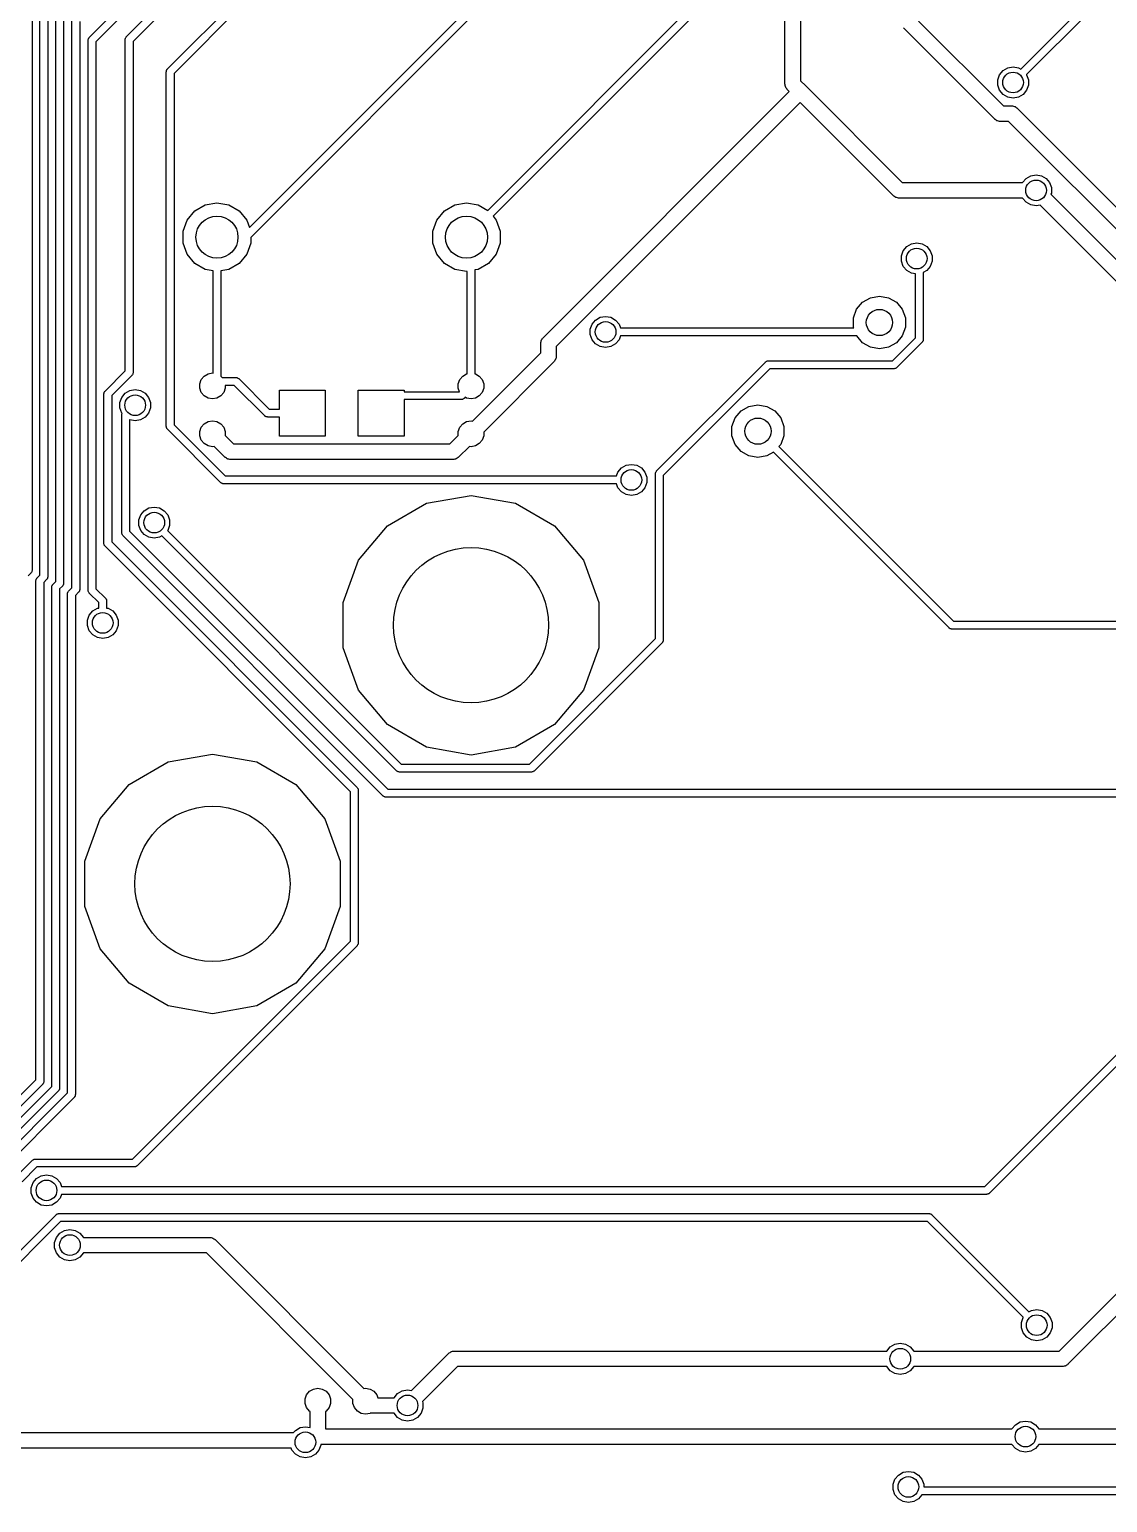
# Model space of a CAD drawing. Extents: x 0 to 100, y -163 to 0.
# Drawn here: x 43.96 to 64.81, y -114.46 to -85.99 of the extents above; entities that cross this region are included whole.
import ezdxf

# ---------------------------------------------------------------- set-up
doc = ezdxf.new("R2010")
doc.units = 0
doc.header["$MEASUREMENT"] = 0
doc.layers.add('BLACK', color=7, linetype='CONTINUOUS')

msp = doc.modelspace()

# ---------------------------------------------------------------- linework, layer by layer
at = {"layer": 'Black'}
for p, q in [((58.5727, -87.0396), (58.5727, -79.43)), ((58.8727, -79.3421), (58.8727, -86.9775)), ((48.2143, -89.8146), (57.5959, -80.4329)), ((57.726, -80.5184), (48.2399, -90.0045)), ((44.01, -83.8106), (44.01, -96.4388)), ((52.8226, -89.4826), (58.0406, -84.2646)), ((45.1168, -86.1393), (46.9409, -84.3153)), ((47.0486, -84.423), (45.2469, -86.2248)), ((58.1707, -84.3501), (52.9256, -89.5952)), ((45.8335, -86.1298), (47.2945, -84.6689)), ((47.4022, -84.7766), (45.9636, -86.2153)), ((44.1627, -96.5332), (44.1627, -85.0038)), ((44.3151, -85.0354), (44.3151, -96.5648)), ((44.4678, -96.6586), (44.4678, -85.4057)), ((46.6295, -86.748), (48.0016, -85.376)), ((44.6202, -85.4373), (44.6202, -96.6902)), ((48.1093, -85.4837), (46.7596, -86.8335)), ((63.1328, -86.754), (64.3677, -85.519)), ((64.4532, -85.6491), (63.2437, -86.8586)), ((44.7808, -96.7772), (44.7808, -85.7999)), ((44.9332, -85.8314), (44.9332, -96.8088)), ((62.6283, -87.7193), (60.8652, -85.9562)), ((61.157, -85.8237), (62.7965, -87.4632)), ((45.0945, -86.1932), (45.0951, -86.1899)), ((45.0945, -96.8265), (45.0945, -86.1932)), ((45.0948, -86.1866), (45.0974, -86.1769)), ((45.0951, -86.1899), (45.0948, -86.1866)), ((45.0974, -86.1769), (45.0991, -86.1671)), ((45.0991, -86.1671), (45.1008, -86.1642)), ((45.1008, -86.1642), (45.1016, -86.161)), ((45.1016, -86.161), (45.1074, -86.1528)), ((45.1074, -86.1528), (45.1123, -86.1442)), ((45.1123, -86.1442), (45.1149, -86.1421)), ((45.1149, -86.1421), (45.1168, -86.1393)), ((45.2469, -86.2248), (45.2469, -96.7949)), ((45.8112, -86.1837), (45.8118, -86.1804)), ((45.8112, -92.5865), (45.8112, -86.1837)), ((45.8115, -86.1771), (45.8141, -86.1674)), ((45.8118, -86.1804), (45.8115, -86.1771)), ((45.8141, -86.1674), (45.8158, -86.1576)), ((45.8158, -86.1576), (45.8175, -86.1547)), ((45.8175, -86.1547), (45.8183, -86.1515)), ((45.8183, -86.1515), (45.8241, -86.1433)), ((45.8241, -86.1433), (45.829, -86.1347)), ((45.829, -86.1347), (45.8316, -86.1326)), ((45.8316, -86.1326), (45.8335, -86.1298)), ((45.9636, -86.2153), (45.9636, -92.6181)), ((46.6072, -86.8019), (46.6078, -86.7986)), ((46.6072, -93.6591), (46.6072, -86.8019)), ((46.6075, -86.7953), (46.6101, -86.7856)), ((46.6078, -86.7986), (46.6075, -86.7953)), ((46.6101, -86.7856), (46.6118, -86.7758)), ((46.6118, -86.7758), (46.6135, -86.7729)), ((46.6135, -86.7729), (46.6143, -86.7697)), ((46.6143, -86.7697), (46.6201, -86.7615)), ((46.6201, -86.7615), (46.625, -86.7529)), ((46.625, -86.7529), (46.6276, -86.7508)), ((46.6276, -86.7508), (46.6295, -86.748)), ((46.7596, -86.8335), (46.7596, -93.6275)), ((62.7232, -86.8599), (62.7904, -86.7798)), ((62.7904, -86.7798), (62.881, -86.7275)), ((62.881, -86.7275), (62.984, -86.7094)), ((62.984, -86.7094), (63.087, -86.7275)), ((63.087, -86.7275), (63.1328, -86.754)), ((58.5738, -87.0461), (58.5727, -87.0396)), ((58.5733, -87.0527), (58.5738, -87.0461)), ((58.5783, -87.0716), (58.5733, -87.0527)), ((58.5817, -87.0909), (58.5783, -87.0716)), ((58.585, -87.0966), (58.5817, -87.0909)), ((58.5868, -87.103), (58.585, -87.0966)), ((58.598, -87.119), (58.5868, -87.103)), ((58.6078, -87.136), (58.598, -87.119)), ((58.8727, -86.9775), (58.9729, -87.0776)), ((58.9729, -87.0776), (60.8405, -88.9453)), ((62.6874, -86.9582), (62.7232, -86.8599)), ((62.6874, -87.0628), (62.6874, -86.9582)), ((62.7232, -87.1611), (62.6874, -87.0628)), ((63.2437, -86.8586), (63.2448, -86.8599)), ((63.2448, -86.8599), (63.2806, -86.9582)), ((63.2806, -87.0628), (63.2448, -87.1611)), ((63.2806, -86.9582), (63.2806, -87.0628)), ((53.8936, -91.9447), (58.6547, -87.1837)), ((58.8668, -87.3958), (54.1497, -92.1129)), ((58.6128, -87.1403), (58.6078, -87.136)), ((58.6166, -87.1457), (58.6128, -87.1403)), ((58.6547, -87.1837), (58.6166, -87.1457)), ((60.6723, -89.2014), (58.8668, -87.3958)), ((62.7904, -87.2412), (62.7232, -87.1611)), ((62.881, -87.2935), (62.7904, -87.2412)), ((62.984, -87.3116), (62.881, -87.2935)), ((63.087, -87.2935), (62.984, -87.3116)), ((63.1776, -87.2412), (63.087, -87.2935)), ((63.2448, -87.1611), (63.1776, -87.2412)), ((62.7965, -87.4632), (62.9587, -87.4632)), ((62.9587, -87.4632), (62.9652, -87.4643)), ((62.9652, -87.4643), (62.9718, -87.4638)), ((62.9718, -87.4638), (62.9907, -87.4688)), ((62.9907, -87.4688), (63.01, -87.4722)), ((63.01, -87.4722), (63.0157, -87.4755)), ((63.0157, -87.4755), (63.0221, -87.4773)), ((63.0221, -87.4773), (63.0381, -87.4885)), ((63.0381, -87.4885), (63.0551, -87.4983)), ((63.0551, -87.4983), (63.0594, -87.5033)), ((63.0594, -87.5033), (63.0648, -87.5071)), ((63.0648, -87.5071), (68.6137, -93.0561)), ((62.6337, -87.7231), (62.6283, -87.7193)), ((62.638, -87.7281), (62.6337, -87.7231)), ((62.655, -87.7379), (62.638, -87.7281)), ((62.671, -87.7491), (62.655, -87.7379)), ((62.6774, -87.7509), (62.671, -87.7491)), ((62.6831, -87.7542), (62.6774, -87.7509)), ((62.7024, -87.7576), (62.6831, -87.7542)), ((62.7213, -87.7626), (62.7024, -87.7576)), ((62.7279, -87.7621), (62.7213, -87.7626)), ((62.7344, -87.7632), (62.7279, -87.7621)), ((62.8966, -87.7632), (62.7344, -87.7632)), ((68.4455, -93.3122), (62.8966, -87.7632)), ((63.2357, -88.8646), (63.3263, -88.8123)), ((63.3263, -88.8123), (63.4293, -88.7942)), ((63.4293, -88.7942), (63.5323, -88.8123)), ((63.5323, -88.8123), (63.6229, -88.8646)), ((60.8405, -88.9453), (63.1683, -88.9453)), ((63.1683, -88.9453), (63.1685, -88.9447)), ((63.1685, -88.9447), (63.2357, -88.8646)), ((63.6229, -88.8646), (63.6901, -88.9447)), ((63.6901, -88.9447), (63.7259, -89.043)), ((63.7259, -89.043), (63.7259, -89.1476)), ((47.1609, -89.4922), (47.3603, -89.3771)), ((47.3603, -89.3771), (47.587, -89.3371)), ((47.587, -89.3371), (47.8137, -89.3771)), ((47.8137, -89.3771), (48.0131, -89.4922)), ((51.9869, -89.4922), (52.1863, -89.3771)), ((52.1863, -89.3771), (52.413, -89.3371)), ((52.413, -89.3371), (52.6397, -89.3771)), ((52.6397, -89.3771), (52.8226, -89.4826)), ((60.6777, -89.2052), (60.6723, -89.2014)), ((60.682, -89.2102), (60.6777, -89.2052)), ((60.699, -89.22), (60.682, -89.2102)), ((60.715, -89.2312), (60.699, -89.22)), ((60.7214, -89.233), (60.715, -89.2312)), ((60.7271, -89.2363), (60.7214, -89.233)), ((60.7464, -89.2397), (60.7271, -89.2363)), ((60.7653, -89.2447), (60.7464, -89.2397)), ((60.7719, -89.2442), (60.7653, -89.2447)), ((60.7784, -89.2453), (60.7719, -89.2442)), ((63.1683, -89.2453), (60.7784, -89.2453)), ((63.1685, -89.2459), (63.1683, -89.2453)), ((63.2357, -89.326), (63.1685, -89.2459)), ((63.3263, -89.3783), (63.2357, -89.326)), ((63.4293, -89.3964), (63.3263, -89.3783)), ((63.505, -89.3831), (63.4293, -89.3964)), ((68.2279, -94.1061), (63.505, -89.3831)), ((63.7259, -89.1476), (63.7173, -89.1712)), ((63.7173, -89.1712), (68.3961, -93.85)), ((46.9341, -89.8849), (47.0129, -89.6685)), ((47.0129, -89.6685), (47.1609, -89.4922)), ((48.0131, -89.4922), (48.1611, -89.6685)), ((48.1611, -89.6685), (48.2143, -89.8146)), ((51.7601, -89.8849), (51.8389, -89.6685)), ((51.8389, -89.6685), (51.9869, -89.4922)), ((52.9256, -89.5952), (52.9871, -89.6685)), ((52.9871, -89.6685), (53.0659, -89.8849)), ((46.9341, -90.1151), (46.9341, -89.8849)), ((51.7601, -90.1151), (51.7601, -89.8849)), ((53.0659, -89.8849), (53.0659, -90.1151)), ((47.0129, -90.3315), (46.9341, -90.1151)), ((48.2399, -90.1151), (48.1611, -90.3315)), ((48.2399, -90.0045), (48.2399, -90.1151)), ((51.8389, -90.3315), (51.7601, -90.1151)), ((53.0659, -90.1151), (52.9871, -90.3315)), ((60.859, -90.2632), (60.9262, -90.1831)), ((60.9262, -90.1831), (61.0168, -90.1308)), ((61.0168, -90.1308), (61.1198, -90.1127)), ((61.1198, -90.1127), (61.2228, -90.1308)), ((61.2228, -90.1308), (61.3134, -90.1831)), ((61.3134, -90.1831), (61.3806, -90.2632)), ((47.1609, -90.5078), (47.0129, -90.3315)), ((47.3603, -90.6229), (47.1609, -90.5078)), ((48.0131, -90.5078), (47.8137, -90.6229)), ((48.1611, -90.3315), (48.0131, -90.5078)), ((51.9869, -90.5078), (51.8389, -90.3315)), ((52.1863, -90.6229), (51.9869, -90.5078)), ((52.8391, -90.5078), (52.6397, -90.6229)), ((52.9871, -90.3315), (52.8391, -90.5078)), ((60.8232, -90.3615), (60.859, -90.2632)), ((60.8232, -90.4661), (60.8232, -90.3615)), ((60.859, -90.5644), (60.8232, -90.4661)), ((61.3806, -90.2632), (61.4164, -90.3615)), ((61.4164, -90.4661), (61.3806, -90.5644)), ((61.4164, -90.3615), (61.4164, -90.4661)), ((47.5108, -90.6495), (47.3603, -90.6229)), ((47.5108, -92.6275), (47.5108, -90.6495)), ((47.8137, -90.6229), (47.6632, -90.6495)), ((47.6632, -90.6495), (47.6632, -92.6871)), ((52.413, -90.6629), (52.1863, -90.6229)), ((52.4238, -90.661), (52.413, -90.6629)), ((52.4238, -92.639), (52.4238, -90.661)), ((52.6397, -90.6229), (52.5762, -90.6341)), ((52.5762, -90.6341), (52.5762, -92.639)), ((60.9262, -90.6445), (60.859, -90.5644)), ((61.0168, -90.6968), (60.9262, -90.6445)), ((61.0957, -90.7107), (61.0168, -90.6968)), ((61.0957, -91.9444), (61.0957, -90.7107)), ((61.3134, -90.6445), (61.2481, -90.6822)), ((61.2481, -90.6822), (61.2481, -91.976)), ((61.3806, -90.5644), (61.3134, -90.6445)), ((59.8978, -91.5614), (59.9584, -91.395)), ((59.9584, -91.395), (60.0722, -91.2594)), ((60.0722, -91.2594), (60.2256, -91.1708)), ((60.2256, -91.1708), (60.4, -91.1401)), ((60.4, -91.1401), (60.5744, -91.1708)), ((60.5744, -91.1708), (60.7278, -91.2594)), ((60.7278, -91.2594), (60.8416, -91.395)), ((60.8416, -91.395), (60.9022, -91.5614)), ((54.8069, -91.7796), (54.8427, -91.6813)), ((54.8427, -91.6813), (54.9099, -91.6012)), ((54.9099, -91.6012), (55.0005, -91.5489)), ((55.0005, -91.5489), (55.1035, -91.5308)), ((55.1035, -91.5308), (55.2065, -91.5489)), ((55.2065, -91.5489), (55.2971, -91.6012)), ((55.2971, -91.6012), (55.3643, -91.6813)), ((55.3643, -91.6813), (55.3914, -91.7557)), ((59.8978, -91.7385), (59.8978, -91.5614)), ((60.9022, -91.5614), (60.9022, -91.7385)), ((53.875, -91.9714), (53.8848, -91.9544)), ((53.8848, -91.9544), (53.8898, -91.9501)), ((53.8898, -91.9501), (53.8936, -91.9447)), ((54.8069, -91.8842), (54.8069, -91.7796)), ((54.8427, -91.9825), (54.8069, -91.8842)), ((55.3914, -91.9081), (55.3643, -91.9825)), ((55.3914, -91.7557), (59.904, -91.7557)), ((59.961, -91.9081), (55.3914, -91.9081)), ((59.904, -91.7557), (59.8978, -91.7385)), ((60.0722, -92.0406), (59.961, -91.9081)), ((60.6493, -92.3908), (61.0957, -91.9444)), ((60.8416, -91.905), (60.7278, -92.0406)), ((60.9022, -91.7385), (60.8416, -91.905)), ((52.5321, -93.5558), (53.8497, -92.2382)), ((53.8497, -92.0508), (53.8508, -92.0443)), ((53.8497, -92.2382), (53.8497, -92.0508)), ((53.8503, -92.0377), (53.8553, -92.0188)), ((53.8508, -92.0443), (53.8503, -92.0377)), ((53.8553, -92.0188), (53.8587, -91.9995)), ((53.8587, -91.9995), (53.862, -91.9938)), ((53.862, -91.9938), (53.8638, -91.9874)), ((53.8638, -91.9874), (53.875, -91.9714)), ((54.1497, -92.1129), (54.1497, -92.3003)), ((54.9099, -92.0626), (54.8427, -91.9825)), ((55.0005, -92.1149), (54.9099, -92.0626)), ((55.1035, -92.133), (55.0005, -92.1149)), ((55.2065, -92.1149), (55.1035, -92.133)), ((55.2971, -92.0626), (55.2065, -92.1149)), ((55.3643, -91.9825), (55.2971, -92.0626)), ((60.2256, -92.1292), (60.0722, -92.0406)), ((60.4, -92.1599), (60.2256, -92.1292)), ((60.5744, -92.1292), (60.4, -92.1599)), ((60.7278, -92.0406), (60.5744, -92.1292)), ((61.2258, -92.0299), (60.7348, -92.5209)), ((61.2277, -92.0271), (61.2258, -92.0299)), ((61.2303, -92.025), (61.2277, -92.0271)), ((61.2353, -92.0164), (61.2303, -92.025)), ((61.241, -92.0082), (61.2353, -92.0164)), ((61.2418, -92.005), (61.241, -92.0082)), ((61.2435, -92.0021), (61.2418, -92.005)), ((61.2452, -91.9923), (61.2435, -92.0021)), ((61.2478, -91.9826), (61.2452, -91.9923)), ((61.2481, -91.976), (61.2475, -91.9793)), ((61.2475, -91.9793), (61.2478, -91.9826)), ((54.1058, -92.4064), (52.7461, -93.7661)), ((54.1096, -92.401), (54.1058, -92.4064)), ((54.1146, -92.3967), (54.1096, -92.401)), ((54.1244, -92.3797), (54.1146, -92.3967)), ((54.1356, -92.3637), (54.1244, -92.3797)), ((54.1374, -92.3573), (54.1356, -92.3637)), ((54.1407, -92.3516), (54.1374, -92.3573)), ((54.1441, -92.3323), (54.1407, -92.3516)), ((54.1491, -92.3134), (54.1441, -92.3323)), ((54.1497, -92.3003), (54.1486, -92.3068)), ((54.1486, -92.3068), (54.1491, -92.3134)), ((56.0896, -94.5188), (58.1953, -92.4131)), ((58.1953, -92.4131), (58.1981, -92.4112)), ((58.1981, -92.4112), (58.2002, -92.4086)), ((58.2002, -92.4086), (58.2088, -92.4036)), ((58.2088, -92.4036), (58.217, -92.3979)), ((58.217, -92.3979), (58.2202, -92.3971)), ((58.2202, -92.3971), (58.2231, -92.3954)), ((58.2231, -92.3954), (58.2329, -92.3937)), ((58.2329, -92.3937), (58.2426, -92.3911)), ((58.2426, -92.3911), (58.2459, -92.3914)), ((58.2459, -92.3914), (58.2492, -92.3908)), ((58.2492, -92.3908), (60.6493, -92.3908)), ((60.707, -92.5386), (60.6972, -92.5403)), ((60.7099, -92.5369), (60.707, -92.5386)), ((60.7131, -92.5361), (60.7099, -92.5369)), ((60.7213, -92.5303), (60.7131, -92.5361)), ((60.7299, -92.5254), (60.7213, -92.5303)), ((60.732, -92.5228), (60.7299, -92.5254)), ((60.7348, -92.5209), (60.732, -92.5228)), ((45.4219, -92.9758), (45.8112, -92.5865)), ((45.9413, -92.672), (45.552, -93.0613)), ((45.9432, -92.6692), (45.9413, -92.672)), ((45.9458, -92.6671), (45.9432, -92.6692)), ((45.9507, -92.6585), (45.9458, -92.6671)), ((45.9565, -92.6503), (45.9507, -92.6585)), ((45.9573, -92.6471), (45.9565, -92.6503)), ((45.959, -92.6442), (45.9573, -92.6471)), ((45.9607, -92.6344), (45.959, -92.6442)), ((45.9633, -92.6247), (45.9607, -92.6344)), ((45.9636, -92.6181), (45.963, -92.6214)), ((45.963, -92.6214), (45.9633, -92.6247)), ((47.2539, -92.832), (47.2836, -92.7505)), ((47.2836, -92.7505), (47.3394, -92.684)), ((47.3394, -92.684), (47.4145, -92.6406)), ((47.4145, -92.6406), (47.5, -92.6255)), ((47.5, -92.6255), (47.5108, -92.6275)), ((47.6632, -92.6871), (47.6843, -92.7122)), ((47.6843, -92.7122), (47.953, -92.7122)), ((47.953, -92.7122), (47.9563, -92.7128)), ((47.9563, -92.7128), (47.9596, -92.7125)), ((47.9596, -92.7125), (47.9693, -92.7151)), ((47.9693, -92.7151), (47.9791, -92.7168)), ((47.9791, -92.7168), (47.982, -92.7185)), ((47.982, -92.7185), (47.9852, -92.7193)), ((47.9852, -92.7193), (47.9934, -92.7251)), ((47.9934, -92.7251), (48.002, -92.73)), ((48.002, -92.73), (48.0041, -92.7326)), ((48.0041, -92.7326), (48.0069, -92.7345)), ((48.0069, -92.7345), (48.5962, -93.3238)), ((52.2539, -92.832), (52.2836, -92.7505)), ((52.2836, -92.7505), (52.3394, -92.684)), ((52.3394, -92.684), (52.4145, -92.6406)), ((52.4145, -92.6406), (52.4238, -92.639)), ((52.5762, -92.639), (52.5855, -92.6406)), ((52.5855, -92.6406), (52.6606, -92.684)), ((52.6606, -92.684), (52.7164, -92.7505)), ((52.7164, -92.7505), (52.7461, -92.832)), ((58.2808, -92.5432), (56.2197, -94.6043)), ((60.6809, -92.5432), (58.2808, -92.5432)), ((60.6842, -92.5426), (60.6809, -92.5432)), ((60.6875, -92.5429), (60.6842, -92.5426)), ((60.6972, -92.5403), (60.6875, -92.5429)), ((45.3996, -93.0297), (45.4002, -93.0264)), ((45.3996, -95.9218), (45.3996, -93.0297)), ((45.3999, -93.0231), (45.4025, -93.0134)), ((45.4002, -93.0264), (45.3999, -93.0231)), ((45.4025, -93.0134), (45.4042, -93.0036)), ((45.4042, -93.0036), (45.4059, -93.0007)), ((45.4059, -93.0007), (45.4067, -92.9975)), ((45.4067, -92.9975), (45.4125, -92.9893)), ((45.4125, -92.9893), (45.4174, -92.9807)), ((45.4174, -92.9807), (45.42, -92.9786)), ((45.42, -92.9786), (45.4219, -92.9758)), ((45.552, -93.0613), (45.552, -95.8902)), ((45.7081, -93.1965), (45.7439, -93.0982)), ((45.7439, -93.0982), (45.8111, -93.0181)), ((45.8111, -93.0181), (45.9017, -92.9658)), ((45.9017, -92.9658), (46.0047, -92.9477)), ((46.0047, -92.9477), (46.1077, -92.9658)), ((46.1077, -92.9658), (46.1983, -93.0181)), ((46.1983, -93.0181), (46.2655, -93.0982)), ((46.2655, -93.0982), (46.3013, -93.1965)), ((47.2539, -92.9188), (47.2539, -92.832)), ((47.2836, -93.0004), (47.2539, -92.9188)), ((47.3394, -93.0668), (47.2836, -93.0004)), ((47.4145, -93.1102), (47.3394, -93.0668)), ((47.6606, -93.0668), (47.5855, -93.1102)), ((47.7164, -93.0004), (47.6606, -93.0668)), ((47.7461, -92.9188), (47.7164, -93.0004)), ((47.9214, -92.8646), (47.7461, -92.8646)), ((47.7461, -92.8646), (47.7461, -92.9188)), ((48.5107, -93.4539), (47.9214, -92.8646)), ((48.7935, -93.3238), (48.7935, -92.9555)), ((48.7935, -92.9555), (49.6825, -92.9555)), ((49.6825, -92.9555), (49.6825, -93.8445)), ((50.3175, -93.8445), (50.3175, -92.9555)), ((50.3175, -92.9555), (51.2065, -92.9555)), ((51.2065, -92.9555), (51.2065, -92.9871)), ((51.2065, -92.9871), (52.2788, -92.9871)), ((52.2539, -92.9188), (52.2539, -92.832)), ((52.2788, -92.9871), (52.2539, -92.9188)), ((52.3882, -93.095), (52.366, -93.1172)), ((52.4145, -93.1102), (52.3882, -93.095)), ((52.6606, -93.0668), (52.5855, -93.1102)), ((52.7164, -93.0004), (52.6606, -93.0668)), ((52.7461, -92.9188), (52.7164, -93.0004)), ((52.7461, -92.832), (52.7461, -92.9188)), ((45.7081, -93.3011), (45.7081, -93.1965)), ((45.7439, -93.3994), (45.7081, -93.3011)), ((46.3013, -93.3011), (46.2655, -93.3994)), ((46.3013, -93.1965), (46.3013, -93.3011)), ((47.5, -93.1253), (47.4145, -93.1102)), ((47.5855, -93.1102), (47.5, -93.1253)), ((48.5962, -93.3238), (48.7935, -93.3238)), ((52.3121, -93.1395), (51.2065, -93.1395)), ((51.2065, -93.1395), (51.2065, -93.8445)), ((52.3154, -93.1389), (52.3121, -93.1395)), ((52.3187, -93.1392), (52.3154, -93.1389)), ((52.3284, -93.1366), (52.3187, -93.1392)), ((52.3382, -93.1349), (52.3284, -93.1366)), ((52.3411, -93.1332), (52.3382, -93.1349)), ((52.3443, -93.1324), (52.3411, -93.1332)), ((52.3525, -93.1266), (52.3443, -93.1324)), ((52.3611, -93.1217), (52.3525, -93.1266)), ((52.3632, -93.1191), (52.3611, -93.1217)), ((52.366, -93.1172), (52.3632, -93.1191)), ((52.5, -93.1253), (52.4145, -93.1102)), ((52.5855, -93.1102), (52.5, -93.1253)), ((57.6084, -93.495), (57.7222, -93.3594)), ((57.7222, -93.3594), (57.8756, -93.2708)), ((57.8756, -93.2708), (58.05, -93.2401)), ((58.05, -93.2401), (58.2244, -93.2708)), ((58.2244, -93.2708), (58.3778, -93.3594)), ((58.3778, -93.3594), (58.4916, -93.495)), ((45.7502, -93.4068), (45.7439, -93.3994)), ((45.7458, -93.4315), (45.7464, -93.4282)), ((45.7458, -95.7145), (45.7458, -93.4315)), ((45.7461, -93.4249), (45.7487, -93.4152)), ((45.7464, -93.4282), (45.7461, -93.4249)), ((45.7487, -93.4152), (45.7502, -93.4068)), ((45.9017, -93.5318), (45.8982, -93.5298)), ((45.8982, -93.5298), (45.8982, -95.6829)), ((46.0047, -93.5499), (45.9017, -93.5318)), ((46.1077, -93.5318), (46.0047, -93.5499)), ((46.1983, -93.4795), (46.1077, -93.5318)), ((46.2655, -93.3994), (46.1983, -93.4795)), ((46.6078, -93.6624), (46.6072, -93.6591)), ((46.6075, -93.6657), (46.6078, -93.6624)), ((46.6101, -93.6754), (46.6075, -93.6657)), ((46.6118, -93.6852), (46.6101, -93.6754)), ((46.7596, -93.6275), (47.7484, -94.6163)), ((47.2539, -93.7566), (47.2836, -93.675)), ((47.2836, -93.675), (47.3394, -93.6086)), ((47.3394, -93.6086), (47.4145, -93.5652)), ((47.4145, -93.5652), (47.5, -93.5501)), ((47.5, -93.5501), (47.5855, -93.5652)), ((47.5855, -93.5652), (47.6606, -93.6086)), ((47.6606, -93.6086), (47.7164, -93.675)), ((47.7164, -93.675), (47.7461, -93.7566)), ((48.5135, -93.4558), (48.5107, -93.4539)), ((48.5156, -93.4584), (48.5135, -93.4558)), ((48.5242, -93.4633), (48.5156, -93.4584)), ((48.5324, -93.4691), (48.5242, -93.4633)), ((48.5356, -93.4699), (48.5324, -93.4691)), ((48.5385, -93.4716), (48.5356, -93.4699)), ((48.5483, -93.4733), (48.5385, -93.4716)), ((48.558, -93.4759), (48.5483, -93.4733)), ((48.5613, -93.4756), (48.558, -93.4759)), ((48.5646, -93.4762), (48.5613, -93.4756)), ((48.7935, -93.4762), (48.5646, -93.4762)), ((48.7935, -93.8445), (48.7935, -93.4762)), ((52.2539, -93.7566), (52.2836, -93.675)), ((52.2836, -93.675), (52.3394, -93.6086)), ((52.3394, -93.6086), (52.4145, -93.5652)), ((52.4145, -93.5652), (52.5, -93.5501)), ((52.5, -93.5501), (52.5321, -93.5558)), ((57.5478, -93.6615), (57.6084, -93.495)), ((57.5478, -93.8385), (57.5478, -93.6615)), ((58.4916, -93.495), (58.5522, -93.6615)), ((58.5522, -93.6615), (58.5522, -93.8385)), ((46.6135, -93.6881), (46.6118, -93.6852)), ((46.6143, -93.6913), (46.6135, -93.6881)), ((46.6201, -93.6995), (46.6143, -93.6913)), ((46.625, -93.7081), (46.6201, -93.6995)), ((46.6276, -93.7102), (46.625, -93.7081)), ((46.6295, -93.713), (46.6276, -93.7102)), ((47.6629, -94.7464), (46.6295, -93.713)), ((47.2539, -93.8434), (47.2539, -93.7566)), ((47.2836, -93.9249), (47.2539, -93.8434)), ((47.3394, -93.9914), (47.2836, -93.9249)), ((47.7461, -93.7566), (47.7461, -93.8339)), ((47.7461, -93.8339), (47.9094, -93.9973)), ((49.6825, -93.8445), (48.7935, -93.8445)), ((51.2065, -93.8445), (50.3175, -93.8445)), ((52.0906, -93.9973), (52.2539, -93.8339)), ((52.2539, -93.8339), (52.2539, -93.7566)), ((52.7164, -93.9249), (52.6606, -93.9914)), ((52.7461, -93.8434), (52.7164, -93.9249)), ((52.7461, -93.7661), (52.7461, -93.8434)), ((57.6084, -94.005), (57.5478, -93.8385)), ((58.5522, -93.8385), (58.4916, -94.005)), ((47.4145, -94.0348), (47.3394, -93.9914)), ((47.5, -94.0499), (47.4145, -94.0348)), ((47.5321, -94.0442), (47.5, -94.0499)), ((47.7412, -94.2534), (47.5321, -94.0442)), ((47.9094, -93.9973), (52.0906, -93.9973)), ((52.4679, -94.0442), (52.2588, -94.2534)), ((52.5, -94.0499), (52.4679, -94.0442)), ((52.5855, -94.0348), (52.5, -94.0499)), ((52.6606, -93.9914), (52.5855, -94.0348)), ((57.7222, -94.1406), (57.6084, -94.005)), ((57.8756, -94.2292), (57.7222, -94.1406)), ((58.05, -94.2599), (57.8756, -94.2292)), ((58.2244, -94.2292), (58.05, -94.2599)), ((58.3493, -94.1571), (58.2244, -94.2292)), ((61.7461, -97.5539), (58.3493, -94.1571)), ((58.4916, -94.005), (58.4556, -94.0479)), ((58.4556, -94.0479), (61.8316, -97.4238)), ((47.7466, -94.2572), (47.7412, -94.2534)), ((47.7509, -94.2622), (47.7466, -94.2572)), ((47.7679, -94.272), (47.7509, -94.2622)), ((47.7839, -94.2832), (47.7679, -94.272)), ((47.7903, -94.285), (47.7839, -94.2832)), ((47.796, -94.2883), (47.7903, -94.285)), ((47.8153, -94.2917), (47.796, -94.2883)), ((47.8342, -94.2967), (47.8153, -94.2917)), ((47.8408, -94.2962), (47.8342, -94.2967)), ((47.8473, -94.2973), (47.8408, -94.2962)), ((52.1527, -94.2973), (47.8473, -94.2973)), ((52.1592, -94.2962), (52.1527, -94.2973)), ((52.1658, -94.2967), (52.1592, -94.2962)), ((52.1847, -94.2917), (52.1658, -94.2967)), ((52.204, -94.2883), (52.1847, -94.2917)), ((52.2097, -94.285), (52.204, -94.2883)), ((52.2161, -94.2832), (52.2097, -94.285)), ((52.2321, -94.272), (52.2161, -94.2832)), ((52.2491, -94.2622), (52.2321, -94.272)), ((52.2534, -94.2572), (52.2491, -94.2622)), ((52.2588, -94.2534), (52.2534, -94.2572)), ((55.3405, -94.5419), (55.4077, -94.4618)), ((55.4077, -94.4618), (55.4983, -94.4095)), ((55.4983, -94.4095), (55.6013, -94.3914)), ((55.6013, -94.3914), (55.7043, -94.4095)), ((55.7043, -94.4095), (55.7949, -94.4618)), ((55.7949, -94.4618), (55.8621, -94.5419)), ((56.0744, -94.5405), (56.0802, -94.5323)), ((56.0802, -94.5323), (56.0851, -94.5237)), ((56.0851, -94.5237), (56.0877, -94.5216)), ((56.0877, -94.5216), (56.0896, -94.5188)), ((47.6657, -94.7483), (47.6629, -94.7464)), ((47.6678, -94.7509), (47.6657, -94.7483)), ((47.6764, -94.7558), (47.6678, -94.7509)), ((47.6846, -94.7616), (47.6764, -94.7558)), ((47.6878, -94.7624), (47.6846, -94.7616)), ((47.6907, -94.7641), (47.6878, -94.7624)), ((47.7005, -94.7658), (47.6907, -94.7641)), ((47.7102, -94.7684), (47.7005, -94.7658)), ((47.7135, -94.7681), (47.7102, -94.7684)), ((47.7168, -94.7687), (47.7135, -94.7681)), ((55.3134, -94.7687), (47.7168, -94.7687)), ((47.7484, -94.6163), (55.3134, -94.6163)), ((55.3134, -94.6163), (55.3405, -94.5419)), ((55.3405, -94.8431), (55.3134, -94.7687)), ((55.8621, -94.5419), (55.8979, -94.6402)), ((55.8979, -94.7448), (55.8621, -94.8431)), ((55.8979, -94.6402), (55.8979, -94.7448)), ((56.0673, -94.5727), (56.0679, -94.5694)), ((56.0673, -97.7547), (56.0673, -94.5727)), ((56.0676, -94.5661), (56.0702, -94.5564)), ((56.0679, -94.5694), (56.0676, -94.5661)), ((56.0702, -94.5564), (56.0719, -94.5466)), ((56.0719, -94.5466), (56.0736, -94.5437)), ((56.0736, -94.5437), (56.0744, -94.5405)), ((56.2197, -94.6043), (56.2197, -97.7863)), ((51.6417, -95.1418), (52.5, -94.9904)), ((52.5, -94.9904), (53.3583, -95.1418)), ((55.4077, -94.9232), (55.3405, -94.8431)), ((55.4983, -94.9755), (55.4077, -94.9232)), ((55.6013, -94.9936), (55.4983, -94.9755)), ((55.7043, -94.9755), (55.6013, -94.9936)), ((55.7949, -94.9232), (55.7043, -94.9755)), ((55.8621, -94.8431), (55.7949, -94.9232)), ((46.0768, -95.4656), (46.1126, -95.3673)), ((46.1126, -95.3673), (46.1798, -95.2872)), ((46.1798, -95.2872), (46.2704, -95.2349)), ((46.2704, -95.2349), (46.3734, -95.2168)), ((46.3734, -95.2168), (46.4764, -95.2349)), ((46.4764, -95.2349), (46.567, -95.2872)), ((46.567, -95.2872), (46.6342, -95.3673)), ((46.6342, -95.3673), (46.67, -95.4656)), ((50.8869, -95.5776), (51.6417, -95.1418)), ((53.3583, -95.1418), (54.1131, -95.5776)), ((46.0768, -95.5702), (46.0768, -95.4656)), ((46.1126, -95.6685), (46.0768, -95.5702)), ((46.1798, -95.7486), (46.1126, -95.6685)), ((46.6342, -95.6685), (46.6331, -95.6698)), ((46.6331, -95.6698), (51.1522, -100.189)), ((46.67, -95.5702), (46.6342, -95.6685)), ((46.67, -95.4656), (46.67, -95.5702)), ((50.3267, -96.2452), (50.8869, -95.5776)), ((54.1131, -95.5776), (54.6733, -96.2452)), ((45.4002, -95.9251), (45.3996, -95.9218)), ((45.3999, -95.9284), (45.4002, -95.9251)), ((45.4025, -95.9381), (45.3999, -95.9284)), ((45.4042, -95.9479), (45.4025, -95.9381)), ((45.4059, -95.9508), (45.4042, -95.9479)), ((45.4067, -95.954), (45.4059, -95.9508)), ((45.4125, -95.9622), (45.4067, -95.954)), ((45.552, -95.8902), (50.2968, -100.635)), ((45.7464, -95.7178), (45.7458, -95.7145)), ((45.7461, -95.7211), (45.7464, -95.7178)), ((45.7487, -95.7308), (45.7461, -95.7211)), ((45.7504, -95.7406), (45.7487, -95.7308)), ((45.7521, -95.7435), (45.7504, -95.7406)), ((45.7529, -95.7467), (45.7521, -95.7435)), ((45.7587, -95.7549), (45.7529, -95.7467)), ((45.7636, -95.7635), (45.7587, -95.7549)), ((45.7662, -95.7656), (45.7636, -95.7635)), ((45.7681, -95.7684), (45.7662, -95.7656)), ((50.8029, -100.803), (45.7681, -95.7684)), ((45.8982, -95.6829), (50.8884, -100.673)), ((46.2704, -95.8009), (46.1798, -95.7486)), ((46.3734, -95.819), (46.2704, -95.8009)), ((46.4764, -95.8009), (46.3734, -95.819)), ((46.5222, -95.7744), (46.4764, -95.8009)), ((51.0667, -100.319), (46.5222, -95.7744)), ((45.4174, -95.9708), (45.4125, -95.9622)), ((45.42, -95.9729), (45.4174, -95.9708)), ((45.4219, -95.9757), (45.42, -95.9729)), ((50.1667, -100.72), (45.4219, -95.9757)), ((43.9877, -96.4927), (43.9332, -96.5472)), ((43.9896, -96.4899), (43.9877, -96.4927)), ((43.9922, -96.4878), (43.9896, -96.4899)), ((43.9971, -96.4792), (43.9922, -96.4878)), ((44.0029, -96.471), (43.9971, -96.4792)), ((44.0037, -96.4678), (44.0029, -96.471)), ((44.0054, -96.4649), (44.0037, -96.4678)), ((44.0071, -96.4551), (44.0054, -96.4649)), ((44.0097, -96.4454), (44.0071, -96.4551)), ((44.01, -96.4388), (44.0094, -96.4421)), ((44.0094, -96.4421), (44.0097, -96.4454)), ((50.0286, -97.0642), (50.3267, -96.2452)), ((54.6733, -96.2452), (54.9714, -97.0642)), ((44.0856, -96.6419), (44.0862, -96.6386)), ((44.0856, -106.287), (44.0856, -96.6419)), ((44.0859, -96.6352), (44.0884, -96.6256)), ((44.0862, -96.6386), (44.0859, -96.6352)), ((44.0884, -96.6256), (44.0902, -96.6158)), ((44.0902, -96.6158), (44.0918, -96.6129)), ((44.0918, -96.6129), (44.0927, -96.6097)), ((44.0927, -96.6097), (44.0984, -96.6015)), ((44.0984, -96.6015), (44.1034, -96.5929)), ((44.1034, -96.5929), (44.106, -96.5908)), ((44.106, -96.5908), (44.1079, -96.588)), ((44.1079, -96.588), (44.1627, -96.5332)), ((44.2928, -96.6186), (44.238, -96.6735)), ((44.238, -96.6735), (44.238, -106.319)), ((44.2947, -96.6159), (44.2928, -96.6186)), ((44.2973, -96.6137), (44.2947, -96.6159)), ((44.3023, -96.6051), (44.2973, -96.6137)), ((44.308, -96.597), (44.3023, -96.6051)), ((44.3088, -96.5937), (44.308, -96.597)), ((44.3105, -96.5908), (44.3088, -96.5937)), ((44.3122, -96.581), (44.3105, -96.5908)), ((44.3148, -96.5714), (44.3122, -96.581)), ((44.3151, -96.5648), (44.3145, -96.5681)), ((44.3145, -96.5681), (44.3148, -96.5714)), ((44.3904, -96.7676), (44.391, -96.7643)), ((44.3904, -106.416), (44.3904, -96.7676)), ((44.3907, -96.761), (44.3933, -96.7514)), ((44.391, -96.7643), (44.3907, -96.761)), ((44.3933, -96.7514), (44.395, -96.7415)), ((44.395, -96.7415), (44.3967, -96.7386)), ((44.3967, -96.7386), (44.3975, -96.7354)), ((44.3975, -96.7354), (44.4032, -96.7272)), ((44.4032, -96.7272), (44.4082, -96.7186)), ((44.4082, -96.7186), (44.4108, -96.7165)), ((44.4108, -96.7165), (44.4127, -96.7137)), ((44.4127, -96.7137), (44.4678, -96.6586)), ((44.5979, -96.7441), (44.5428, -96.7992)), ((44.5428, -96.7992), (44.5428, -106.447)), ((44.5998, -96.7413), (44.5979, -96.7441)), ((44.6024, -96.7392), (44.5998, -96.7413)), ((44.6073, -96.7306), (44.6024, -96.7392)), ((44.6131, -96.7224), (44.6073, -96.7306)), ((44.6139, -96.7192), (44.6131, -96.7224)), ((44.6156, -96.7163), (44.6139, -96.7192)), ((44.6173, -96.7065), (44.6156, -96.7163)), ((44.6199, -96.6968), (44.6173, -96.7065)), ((44.6202, -96.6902), (44.6196, -96.6935)), ((44.6196, -96.6935), (44.6199, -96.6968)), ((44.7175, -96.8405), (44.7808, -96.7772)), ((44.9332, -96.8088), (44.9326, -96.8121)), ((45.2469, -96.7949), (45.4301, -96.9782)), ((44.6952, -96.8944), (44.6958, -96.8911)), ((44.6952, -106.542), (44.6952, -96.8944)), ((44.6955, -96.8878), (44.6981, -96.8781)), ((44.6958, -96.8911), (44.6955, -96.8878)), ((44.6981, -96.8781), (44.6998, -96.8683)), ((44.6998, -96.8683), (44.7015, -96.8654)), ((44.7015, -96.8654), (44.7023, -96.8622)), ((44.7023, -96.8622), (44.7081, -96.854)), ((44.7081, -96.854), (44.713, -96.8454)), ((44.713, -96.8454), (44.7156, -96.8433)), ((44.7156, -96.8433), (44.7175, -96.8405)), ((44.9109, -96.8627), (44.8476, -96.926)), ((44.8476, -96.926), (44.8476, -106.574)), ((44.9128, -96.8599), (44.9109, -96.8627)), ((44.9154, -96.8577), (44.9128, -96.8599)), ((44.9204, -96.8491), (44.9154, -96.8577)), ((44.9261, -96.841), (44.9204, -96.8491)), ((44.927, -96.8377), (44.9261, -96.841)), ((44.9286, -96.8348), (44.927, -96.8377)), ((44.9304, -96.825), (44.9286, -96.8348)), ((44.9329, -96.8154), (44.9304, -96.825)), ((44.9326, -96.8121), (44.9329, -96.8154)), ((45.0951, -96.8298), (45.0945, -96.8265)), ((45.0948, -96.8331), (45.0951, -96.8298)), ((45.0974, -96.8427), (45.0948, -96.8331)), ((45.0991, -96.8525), (45.0974, -96.8427)), ((45.1008, -96.8554), (45.0991, -96.8525)), ((45.1016, -96.8587), (45.1008, -96.8554)), ((45.1074, -96.8668), (45.1016, -96.8587)), ((45.1123, -96.8755), (45.1074, -96.8668)), ((45.1149, -96.8776), (45.1123, -96.8755)), ((45.1168, -96.8804), (45.1149, -96.8776)), ((45.3001, -97.0636), (45.1168, -96.8804)), ((45.3001, -97.1686), (45.3001, -97.0636)), ((45.4301, -96.9782), (45.4321, -96.9809)), ((45.4321, -96.9809), (45.4346, -96.9831)), ((45.4346, -96.9831), (45.4396, -96.9917)), ((45.4396, -96.9917), (45.4453, -96.9998)), ((45.4453, -96.9998), (45.4462, -97.0031)), ((45.4462, -97.0031), (45.4479, -97.006)), ((45.4479, -97.006), (45.4496, -97.0158)), ((45.4496, -97.0158), (45.4522, -97.0254)), ((45.4522, -97.0254), (45.4519, -97.0287)), ((45.4519, -97.0287), (45.4525, -97.032)), ((45.4525, -97.032), (45.4525, -97.1686)), ((50.0286, -97.9358), (50.0286, -97.0642)), ((54.9714, -97.0642), (54.9714, -97.9358)), ((45.0797, -97.404), (45.1155, -97.3057)), ((45.1155, -97.3057), (45.1827, -97.2256)), ((45.1827, -97.2256), (45.2733, -97.1733)), ((45.2733, -97.1733), (45.3001, -97.1686)), ((45.4525, -97.1686), (45.4793, -97.1733)), ((45.4793, -97.1733), (45.5698, -97.2256)), ((45.5698, -97.2256), (45.6371, -97.3057)), ((45.6371, -97.3057), (45.6728, -97.404)), ((45.0797, -97.5086), (45.0797, -97.404)), ((45.1155, -97.6069), (45.0797, -97.5086)), ((45.1827, -97.687), (45.1155, -97.6069)), ((45.6371, -97.6069), (45.5698, -97.687)), ((45.6728, -97.5086), (45.6371, -97.6069)), ((45.6728, -97.404), (45.6728, -97.5086)), ((61.7489, -97.5558), (61.7461, -97.5539)), ((61.751, -97.5584), (61.7489, -97.5558)), ((61.7596, -97.5633), (61.751, -97.5584)), ((61.7678, -97.5691), (61.7596, -97.5633)), ((61.771, -97.5699), (61.7678, -97.5691)), ((61.7739, -97.5716), (61.771, -97.5699)), ((61.7837, -97.5733), (61.7739, -97.5716)), ((61.7934, -97.5759), (61.7837, -97.5733)), ((61.7967, -97.5756), (61.7934, -97.5759)), ((61.8, -97.5762), (61.7967, -97.5756)), ((68.0382, -97.5762), (61.8, -97.5762)), ((61.8316, -97.4238), (68.0382, -97.4238)), ((45.2733, -97.7393), (45.1827, -97.687)), ((45.3763, -97.7574), (45.2733, -97.7393)), ((45.4793, -97.7393), (45.3763, -97.7574)), ((45.5698, -97.687), (45.4793, -97.7393)), ((50.3267, -98.7548), (50.0286, -97.9358)), ((53.6331, -100.189), (56.0673, -97.7547)), ((56.1974, -97.8402), (53.7186, -100.319)), ((54.9714, -97.9358), (54.6733, -98.7548)), ((56.1993, -97.8374), (56.1974, -97.8402)), ((56.2019, -97.8353), (56.1993, -97.8374)), ((56.2069, -97.8267), (56.2019, -97.8353)), ((56.2126, -97.8185), (56.2069, -97.8267)), ((56.2134, -97.8153), (56.2126, -97.8185)), ((56.2151, -97.8124), (56.2134, -97.8153)), ((56.2168, -97.8026), (56.2151, -97.8124)), ((56.2194, -97.7929), (56.2168, -97.8026)), ((56.2197, -97.7863), (56.2191, -97.7896)), ((56.2191, -97.7896), (56.2194, -97.7929)), ((50.8869, -99.4224), (50.3267, -98.7548)), ((54.6733, -98.7548), (54.1131, -99.4224)), ((51.6417, -99.8582), (50.8869, -99.4224)), ((54.1131, -99.4224), (53.3583, -99.8582)), ((52.5, -100.01), (51.6417, -99.8582)), ((53.3583, -99.8582), (52.5, -100.01)), ((45.8869, -100.578), (46.6417, -100.142)), ((46.6417, -100.142), (47.5, -99.9904)), ((47.5, -99.9904), (48.3583, -100.142)), ((48.3583, -100.142), (49.1131, -100.578)), ((51.1522, -100.189), (53.6331, -100.189)), ((51.0695, -100.321), (51.0667, -100.319)), ((51.0716, -100.323), (51.0695, -100.321)), ((51.0802, -100.328), (51.0716, -100.323)), ((51.0884, -100.334), (51.0802, -100.328)), ((51.0916, -100.335), (51.0884, -100.334)), ((51.0945, -100.337), (51.0916, -100.335)), ((51.1043, -100.338), (51.0945, -100.337)), ((51.114, -100.341), (51.1043, -100.338)), ((51.1173, -100.341), (51.114, -100.341)), ((51.1206, -100.341), (51.1173, -100.341)), ((53.6647, -100.341), (51.1206, -100.341)), ((53.668, -100.341), (53.6647, -100.341)), ((53.6713, -100.341), (53.668, -100.341)), ((53.681, -100.338), (53.6713, -100.341)), ((53.6908, -100.337), (53.681, -100.338)), ((53.6937, -100.335), (53.6908, -100.337)), ((53.6969, -100.334), (53.6937, -100.335)), ((53.7051, -100.328), (53.6969, -100.334)), ((53.7137, -100.323), (53.7051, -100.328)), ((53.7158, -100.321), (53.7137, -100.323)), ((53.7186, -100.319), (53.7158, -100.321)), ((45.3267, -101.245), (45.8869, -100.578)), ((49.1131, -100.578), (49.6733, -101.245)), ((50.1667, -103.61), (50.1667, -100.72)), ((50.2968, -100.635), (50.2987, -100.638)), ((50.2987, -100.638), (50.3013, -100.64)), ((50.3013, -100.64), (50.3062, -100.649)), ((50.3062, -100.649), (50.312, -100.657)), ((50.312, -100.657), (50.3128, -100.66)), ((50.3128, -100.66), (50.3145, -100.663)), ((50.3145, -100.663), (50.3162, -100.673)), ((50.3162, -100.673), (50.3188, -100.682)), ((50.3188, -100.682), (50.3185, -100.686)), ((50.3185, -100.686), (50.3191, -100.689)), ((50.3191, -100.689), (50.3191, -103.641)), ((50.8884, -100.673), (71.1883, -100.673)), ((50.8057, -100.805), (50.8029, -100.803)), ((50.8078, -100.808), (50.8057, -100.805)), ((50.8164, -100.813), (50.8078, -100.808)), ((50.8246, -100.818), (50.8164, -100.813)), ((50.8278, -100.819), (50.8246, -100.818)), ((50.8307, -100.821), (50.8278, -100.819)), ((50.8405, -100.823), (50.8307, -100.821)), ((50.8502, -100.825), (50.8405, -100.823)), ((50.8535, -100.825), (50.8502, -100.825)), ((50.8568, -100.825), (50.8535, -100.825)), ((71.1883, -100.825), (50.8568, -100.825)), ((45.0286, -102.064), (45.3267, -101.245)), ((49.6733, -101.245), (49.9714, -102.064)), ((45.0286, -102.936), (45.0286, -102.064)), ((49.9714, -102.064), (49.9714, -102.936)), ((62.4401, -108.349), (68.3017, -102.488)), ((68.4126, -102.592), (62.5256, -108.479)), ((45.3267, -103.755), (45.0286, -102.936)), ((49.9714, -102.936), (49.6733, -103.755)), ((45.9558, -107.82), (50.1667, -103.61)), ((50.3191, -103.641), (50.3185, -103.644)), ((50.3185, -103.644), (50.3188, -103.648)), ((45.8869, -104.422), (45.3267, -103.755)), ((50.2968, -103.695), (46.0413, -107.95)), ((49.6733, -103.755), (49.1131, -104.422)), ((50.2987, -103.692), (50.2968, -103.695)), ((50.3013, -103.69), (50.2987, -103.692)), ((50.3062, -103.681), (50.3013, -103.69)), ((50.312, -103.673), (50.3062, -103.681)), ((50.3128, -103.67), (50.312, -103.673)), ((50.3145, -103.667), (50.3128, -103.67)), ((50.3162, -103.657), (50.3145, -103.667)), ((50.3188, -103.648), (50.3162, -103.657)), ((46.6417, -104.858), (45.8869, -104.422)), ((49.1131, -104.422), (48.3583, -104.858)), ((63.8778, -111.53), (71.088, -104.32)), ((71.3441, -104.488), (64.046, -111.786)), ((47.5, -105.01), (46.6417, -104.858)), ((48.3583, -104.858), (47.5, -105.01)), ((38.2269, -112.146), (44.0856, -106.287)), ((44.2157, -106.373), (38.357, -112.231)), ((38.5321, -112.274), (44.3904, -106.416)), ((44.2176, -106.37), (44.2157, -106.373)), ((44.2201, -106.368), (44.2176, -106.37)), ((44.2251, -106.359), (44.2201, -106.368)), ((44.2308, -106.351), (44.2251, -106.359)), ((44.2317, -106.348), (44.2308, -106.351)), ((44.2334, -106.345), (44.2317, -106.348)), ((44.2351, -106.335), (44.2334, -106.345)), ((44.2377, -106.325), (44.2351, -106.335)), ((44.238, -106.319), (44.2374, -106.322)), ((44.2374, -106.322), (44.2377, -106.325)), ((44.5299, -106.487), (44.525, -106.496)), ((44.5356, -106.479), (44.5299, -106.487)), ((44.5365, -106.476), (44.5356, -106.479)), ((44.5382, -106.473), (44.5365, -106.476)), ((44.5399, -106.463), (44.5382, -106.473)), ((44.5425, -106.454), (44.5399, -106.463)), ((44.5428, -106.447), (44.5422, -106.45)), ((44.5422, -106.45), (44.5425, -106.454)), ((44.5205, -106.501), (38.6622, -112.359)), ((38.8851, -112.352), (44.6952, -106.542)), ((44.8253, -106.628), (39.0152, -112.438)), ((44.5224, -106.498), (44.5205, -106.501)), ((44.525, -106.496), (44.5224, -106.498)), ((44.8272, -106.625), (44.8253, -106.628)), ((44.8298, -106.623), (44.8272, -106.625)), ((44.8347, -106.614), (44.8298, -106.623)), ((44.8405, -106.606), (44.8347, -106.614)), ((44.8413, -106.603), (44.8405, -106.606)), ((44.843, -106.6), (44.8413, -106.603)), ((44.8447, -106.59), (44.843, -106.6)), ((44.8473, -106.581), (44.8447, -106.59)), ((44.8476, -106.574), (44.847, -106.577)), ((44.847, -106.577), (44.8473, -106.581)), ((43.6878, -108.172), (44.0172, -107.843)), ((44.0172, -107.843), (44.02, -107.841)), ((44.02, -107.841), (44.0221, -107.838)), ((44.0221, -107.838), (44.0307, -107.833)), ((44.0307, -107.833), (44.0389, -107.828)), ((44.0389, -107.828), (44.0421, -107.827)), ((44.0421, -107.827), (44.045, -107.825)), ((44.045, -107.825), (44.0548, -107.823)), ((44.0548, -107.823), (44.0645, -107.821)), ((44.0645, -107.821), (44.0678, -107.821)), ((44.0678, -107.821), (44.0711, -107.82)), ((44.0711, -107.82), (45.9558, -107.82)), ((44.1027, -107.973), (43.8179, -108.258)), ((44.0293, -108.275), (44.0965, -108.195)), ((44.0965, -108.195), (44.1871, -108.143)), ((45.9874, -107.973), (44.1027, -107.973)), ((44.1871, -108.143), (44.2901, -108.124)), ((44.2901, -108.124), (44.3931, -108.143)), ((44.3931, -108.143), (44.4837, -108.195)), ((44.4837, -108.195), (44.5509, -108.275)), ((45.9907, -107.972), (45.9874, -107.973)), ((45.994, -107.973), (45.9907, -107.972)), ((46.0037, -107.97), (45.994, -107.973)), ((46.0135, -107.968), (46.0037, -107.97)), ((46.0164, -107.967), (46.0135, -107.968)), ((46.0196, -107.966), (46.0164, -107.967)), ((46.0278, -107.96), (46.0196, -107.966)), ((46.0364, -107.955), (46.0278, -107.96)), ((46.0385, -107.952), (46.0364, -107.955)), ((46.0413, -107.95), (46.0385, -107.952)), ((43.9935, -108.373), (44.0293, -108.275)), ((43.9935, -108.478), (43.9935, -108.373)), ((44.0293, -108.576), (43.9935, -108.478)), ((44.5509, -108.275), (44.578, -108.349)), ((44.578, -108.349), (62.4401, -108.349)), ((62.5207, -108.484), (62.5121, -108.489)), ((62.5228, -108.481), (62.5207, -108.484)), ((62.5256, -108.479), (62.5228, -108.481)), ((44.0965, -108.656), (44.0293, -108.576)), ((44.1871, -108.708), (44.0965, -108.656)), ((44.2901, -108.727), (44.1871, -108.708)), ((44.3931, -108.708), (44.2901, -108.727)), ((44.4837, -108.656), (44.3931, -108.708)), ((44.5509, -108.576), (44.4837, -108.656)), ((44.578, -108.502), (44.5509, -108.576)), ((62.4717, -108.502), (44.578, -108.502)), ((62.475, -108.501), (62.4717, -108.502)), ((62.4783, -108.501), (62.475, -108.501)), ((62.488, -108.499), (62.4783, -108.501)), ((62.4978, -108.497), (62.488, -108.499)), ((62.5007, -108.495), (62.4978, -108.497)), ((62.5039, -108.495), (62.5007, -108.495)), ((62.5121, -108.489), (62.5039, -108.495)), ((40.9707, -112.4), (44.4753, -108.896)), ((44.5608, -109.026), (41.0562, -112.53)), ((44.4753, -108.896), (44.4781, -108.894)), ((44.4781, -108.894), (44.4802, -108.891)), ((44.4802, -108.891), (44.4888, -108.886)), ((44.4888, -108.886), (44.497, -108.88)), ((44.497, -108.88), (44.5002, -108.879)), ((44.5002, -108.879), (44.5031, -108.878)), ((44.5031, -108.878), (44.5129, -108.876)), ((44.5129, -108.876), (44.5226, -108.873)), ((44.5226, -108.873), (44.5259, -108.874)), ((44.5259, -108.874), (44.5292, -108.873)), ((44.5292, -108.873), (61.3601, -108.873)), ((61.3285, -109.026), (44.5608, -109.026)), ((63.1812, -110.878), (61.3285, -109.026)), ((61.3601, -108.873), (61.3634, -108.874)), ((61.3634, -108.874), (61.3667, -108.873)), ((61.3667, -108.873), (61.3764, -108.876)), ((61.3764, -108.876), (61.3862, -108.878)), ((61.3862, -108.878), (61.3891, -108.879)), ((61.3891, -108.879), (61.3923, -108.88)), ((61.3923, -108.88), (61.4005, -108.886)), ((61.4005, -108.886), (61.4091, -108.891)), ((61.4091, -108.891), (61.4112, -108.894)), ((61.4112, -108.894), (61.414, -108.896)), ((61.414, -108.896), (63.2921, -110.774)), ((44.4465, -109.431), (44.4823, -109.333)), ((44.4823, -109.333), (44.5495, -109.253)), ((44.5495, -109.253), (44.6401, -109.2)), ((44.6401, -109.2), (44.7431, -109.182)), ((44.7431, -109.182), (44.8461, -109.2)), ((44.8461, -109.2), (44.9367, -109.253)), ((44.9367, -109.253), (45.0039, -109.333)), ((45.0039, -109.333), (45.0041, -109.333)), ((45.0041, -109.333), (47.4457, -109.333)), ((47.4457, -109.333), (47.4522, -109.335)), ((47.4522, -109.335), (47.4588, -109.334)), ((47.4588, -109.334), (47.4777, -109.339)), ((47.4777, -109.339), (47.497, -109.342)), ((44.4465, -109.536), (44.4465, -109.431)), ((44.4823, -109.634), (44.4465, -109.536)), ((47.497, -109.342), (47.5027, -109.346)), ((47.5027, -109.346), (47.5091, -109.347)), ((47.5091, -109.347), (47.5251, -109.359)), ((47.5251, -109.359), (47.5421, -109.368)), ((47.5421, -109.368), (47.5464, -109.374)), ((47.5464, -109.374), (47.5518, -109.377)), ((47.5518, -109.377), (50.4302, -112.256)), ((44.5495, -109.714), (44.4823, -109.634)), ((44.6401, -109.766), (44.5495, -109.714)), ((44.7431, -109.785), (44.6401, -109.766)), ((44.8461, -109.766), (44.7431, -109.785)), ((44.9367, -109.714), (44.8461, -109.766)), ((45.0039, -109.634), (44.9367, -109.714)), ((45.0041, -109.633), (45.0039, -109.634)), ((47.3836, -109.633), (45.0041, -109.633)), ((50.2162, -112.466), (47.3836, -109.633)), ((63.2921, -110.774), (63.3379, -110.747)), ((63.3379, -110.747), (63.4409, -110.729)), ((63.4409, -110.729), (63.5439, -110.747)), ((63.5439, -110.747), (63.6345, -110.8)), ((63.1443, -110.978), (63.1801, -110.88)), ((63.1443, -111.082), (63.1443, -110.978)), ((63.1801, -110.88), (63.1812, -110.878)), ((63.6345, -110.8), (63.7017, -110.88)), ((63.7017, -110.88), (63.7375, -110.978)), ((63.7375, -110.978), (63.7375, -111.082)), ((63.1801, -111.181), (63.1443, -111.082)), ((63.2473, -111.261), (63.1801, -111.181)), ((63.3379, -111.313), (63.2473, -111.261)), ((63.4409, -111.331), (63.3379, -111.313)), ((63.5439, -111.313), (63.4409, -111.331)), ((63.6345, -111.261), (63.5439, -111.313)), ((63.7017, -111.181), (63.6345, -111.261)), ((63.7375, -111.082), (63.7017, -111.181)), ((51.348, -112.294), (52.068, -111.574)), ((52.068, -111.574), (52.0734, -111.57)), ((52.0734, -111.57), (52.0777, -111.565)), ((52.0777, -111.565), (52.0947, -111.556)), ((52.0947, -111.556), (52.1107, -111.544)), ((52.1107, -111.544), (52.1171, -111.543)), ((52.1171, -111.543), (52.1228, -111.539)), ((52.1228, -111.539), (52.1421, -111.536)), ((52.1421, -111.536), (52.161, -111.531)), ((52.161, -111.531), (52.1676, -111.531)), ((52.1676, -111.531), (52.1741, -111.53)), ((52.1741, -111.53), (60.5417, -111.53)), ((60.5417, -111.53), (60.5419, -111.53)), ((60.5419, -111.53), (60.6091, -111.45)), ((60.6091, -111.45), (60.6997, -111.397)), ((60.6997, -111.397), (60.8027, -111.379)), ((60.8027, -111.379), (60.9057, -111.397)), ((60.9057, -111.397), (60.9963, -111.45)), ((60.9963, -111.45), (61.0635, -111.53)), ((61.0635, -111.53), (61.0637, -111.53)), ((61.0637, -111.53), (63.8778, -111.53)), ((52.2362, -111.83), (51.5603, -112.506)), ((60.5417, -111.83), (52.2362, -111.83)), ((60.5419, -111.831), (60.5417, -111.83)), ((60.6091, -111.911), (60.5419, -111.831)), ((61.0635, -111.831), (60.9963, -111.911)), ((61.0637, -111.83), (61.0635, -111.831)), ((63.9399, -111.83), (61.0637, -111.83)), ((63.9464, -111.829), (63.9399, -111.83)), ((63.953, -111.83), (63.9464, -111.829)), ((63.9719, -111.825), (63.953, -111.83)), ((63.9912, -111.821), (63.9719, -111.825)), ((63.9969, -111.818), (63.9912, -111.821)), ((64.0033, -111.816), (63.9969, -111.818)), ((64.0193, -111.805), (64.0033, -111.816)), ((64.0363, -111.795), (64.0193, -111.805)), ((64.0406, -111.79), (64.0363, -111.795)), ((64.046, -111.786), (64.0406, -111.79)), ((60.6997, -111.963), (60.6091, -111.911)), ((60.8027, -111.981), (60.6997, -111.963)), ((60.9057, -111.963), (60.8027, -111.981)), ((60.9963, -111.911), (60.9057, -111.963)), ((49.2916, -112.457), (49.3213, -112.375)), ((49.2916, -112.543), (49.2916, -112.457)), ((49.3213, -112.375), (49.3771, -112.309)), ((49.3771, -112.309), (49.4523, -112.265)), ((49.4523, -112.265), (49.5377, -112.25)), ((49.5377, -112.25), (49.6232, -112.265)), ((49.6232, -112.265), (49.6983, -112.309)), ((49.6983, -112.309), (49.7541, -112.375)), ((49.7541, -112.375), (49.7838, -112.457)), ((49.7838, -112.457), (49.7838, -112.543)), ((50.2162, -112.543), (50.2162, -112.466)), ((50.4302, -112.256), (50.4623, -112.25)), ((50.4623, -112.25), (50.5477, -112.265)), ((50.5477, -112.265), (50.6229, -112.309)), ((50.6229, -112.309), (50.6787, -112.375)), ((50.6787, -112.375), (50.6994, -112.432)), ((50.6994, -112.432), (51.0113, -112.432)), ((51.0113, -112.432), (51.0115, -112.432)), ((51.0115, -112.432), (51.0787, -112.351)), ((51.0787, -112.351), (51.1693, -112.299)), ((51.1693, -112.299), (51.2723, -112.281)), ((51.2723, -112.281), (51.348, -112.294)), ((49.3213, -112.625), (49.2916, -112.543)), ((49.3771, -112.691), (49.3213, -112.625)), ((49.3877, -112.698), (49.3771, -112.691)), ((49.3877, -113.009), (49.3877, -112.698)), ((49.6983, -112.691), (49.6877, -112.698)), ((49.6877, -112.698), (49.6877, -113.035)), ((49.7541, -112.625), (49.6983, -112.691)), ((49.7838, -112.543), (49.7541, -112.625)), ((50.2459, -112.625), (50.2162, -112.543)), ((50.3017, -112.691), (50.2459, -112.625)), ((50.3768, -112.735), (50.3017, -112.691)), ((50.4623, -112.75), (50.3768, -112.735)), ((50.5477, -112.735), (50.4623, -112.75)), ((50.5524, -112.732), (50.5477, -112.735)), ((51.0113, -112.732), (50.5524, -112.732)), ((51.0115, -112.733), (51.0113, -112.732)), ((51.0787, -112.813), (51.0115, -112.733)), ((51.5331, -112.733), (51.4659, -112.813)), ((51.5689, -112.634), (51.5331, -112.733)), ((51.5603, -112.506), (51.5689, -112.53)), ((51.5689, -112.53), (51.5689, -112.634)), ((49.103, -113.064), (49.1936, -113.011)), ((49.1936, -113.011), (49.2966, -112.993)), ((49.2966, -112.993), (49.3877, -113.009)), ((49.6877, -113.035), (62.9629, -113.035)), ((51.1693, -112.865), (51.0787, -112.813)), ((51.2723, -112.883), (51.1693, -112.865)), ((51.3753, -112.865), (51.2723, -112.883)), ((51.4659, -112.813), (51.3753, -112.865)), ((62.9629, -113.035), (62.9631, -113.034)), ((62.9631, -113.034), (63.0303, -112.954)), ((63.0303, -112.954), (63.1209, -112.902)), ((63.1209, -112.902), (63.2239, -112.884)), ((63.2239, -112.884), (63.3269, -112.902)), ((63.3269, -112.902), (63.4175, -112.954)), ((63.4175, -112.954), (63.4847, -113.034)), ((63.4847, -113.034), (63.4849, -113.035)), ((63.4849, -113.035), (67.3113, -113.035)), ((41.1459, -113.108), (49.0657, -113.108)), ((49.0657, -113.108), (49.103, -113.064)), ((49.0224, -113.408), (41.1459, -113.408)), ((49.0358, -113.445), (49.0224, -113.408)), ((49.103, -113.525), (49.0358, -113.445)), ((49.1936, -113.577), (49.103, -113.525)), ((49.2966, -113.595), (49.1936, -113.577)), ((49.3996, -113.577), (49.2966, -113.595)), ((49.4902, -113.525), (49.3996, -113.577)), ((49.5574, -113.445), (49.4902, -113.525)), ((49.5932, -113.347), (49.5574, -113.445)), ((62.9629, -113.335), (49.5932, -113.335)), ((49.5932, -113.335), (49.5932, -113.347)), ((62.9631, -113.335), (62.9629, -113.335)), ((63.0303, -113.416), (62.9631, -113.335)), ((63.1209, -113.468), (63.0303, -113.416)), ((63.2239, -113.486), (63.1209, -113.468)), ((63.3269, -113.468), (63.2239, -113.486)), ((63.4175, -113.416), (63.3269, -113.468)), ((63.4847, -113.335), (63.4175, -113.416)), ((63.4849, -113.335), (63.4847, -113.335)), ((67.3734, -113.335), (63.4849, -113.335)), ((60.7654, -113.927), (60.856, -113.875)), ((60.856, -113.875), (60.959, -113.856)), ((60.959, -113.856), (61.062, -113.875)), ((61.062, -113.875), (61.1526, -113.927)), ((60.6624, -114.105), (60.6982, -114.007)), ((60.6624, -114.21), (60.6624, -114.105)), ((60.6982, -114.007), (60.7654, -113.927)), ((61.1526, -113.927), (61.2198, -114.007)), ((61.2198, -114.007), (61.2556, -114.105)), ((61.2556, -114.105), (61.2556, -114.155)), ((61.2556, -114.155), (82.1537, -114.155)), ((60.6982, -114.308), (60.6624, -114.21)), ((60.7654, -114.388), (60.6982, -114.308)), ((60.856, -114.44), (60.7654, -114.388)), ((60.959, -114.459), (60.856, -114.44)), ((61.062, -114.44), (60.959, -114.459)), ((61.1526, -114.388), (61.062, -114.44)), ((61.2198, -114.308), (61.1526, -114.388)), ((61.2201, -114.307), (61.2198, -114.308)), ((82.1853, -114.307), (61.2201, -114.307))]:
    msp.add_line(p, q, dxfattribs=at)
for centre, radius in [((62.984, -87.0105), 0.2), ((63.4293, -89.0953), 0.2), ((47.587, -90), 0.4064), ((52.413, -90), 0.4064), ((61.1198, -90.4138), 0.2), ((60.4, -91.65), 0.254), ((55.1035, -91.8319), 0.2), ((46.0047, -93.2488), 0.2), ((58.05, -93.75), 0.254), ((55.6013, -94.6925), 0.2), ((46.3734, -95.5179), 0.2), ((52.5, -97.5), 1.5), ((45.3763, -97.4563), 0.2), ((47.5, -102.5), 1.5), ((44.2901, -108.425), 0.2), ((44.7431, -109.483), 0.2), ((63.4409, -111.03), 0.2), ((60.8027, -111.68), 0.2), ((51.2723, -112.582), 0.2), ((63.2239, -113.185), 0.2), ((49.2966, -113.294), 0.2), ((60.959, -114.157), 0.2)]:
    msp.add_circle(centre, radius, dxfattribs=at)

doc.saveas('drawing.dxf')
